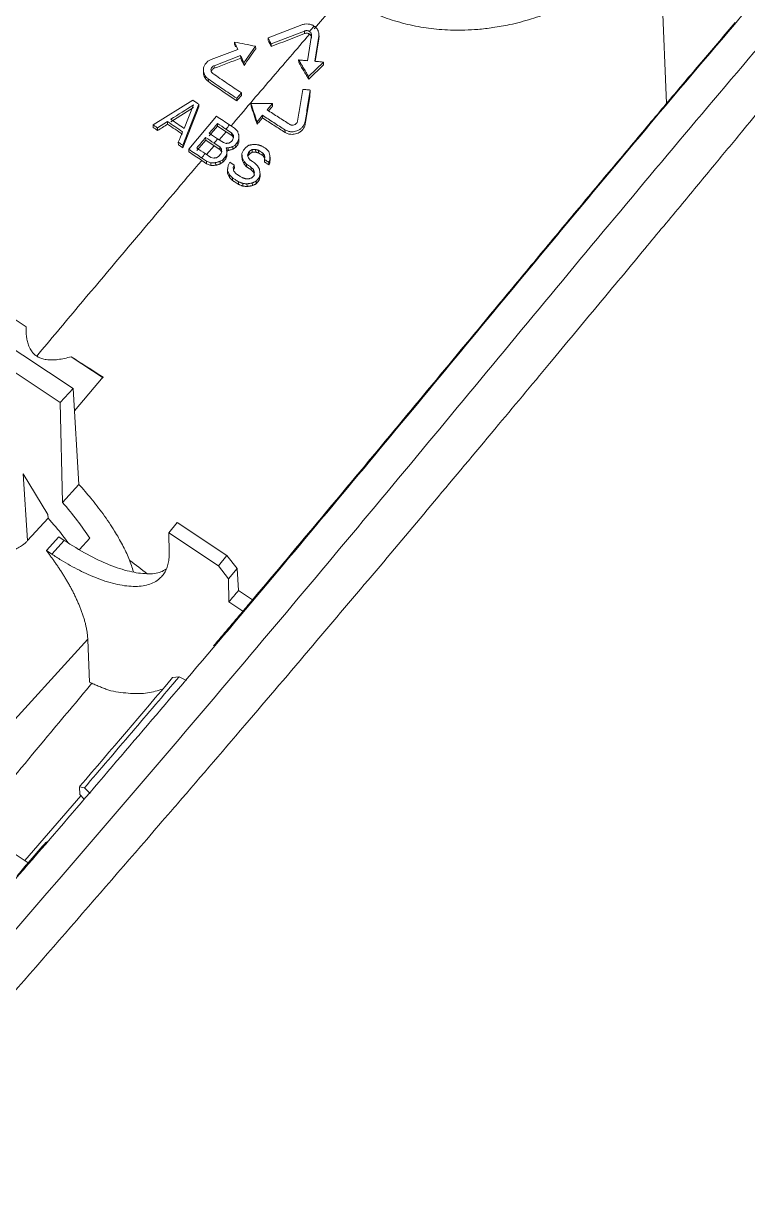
# Model space of a CAD drawing. Header units: inches. Extents: x 1631 to 3663, y 1126 to 1454.
# Drawn here: x 2526.78 to 2555.53, y 1332.63 to 1378.73 of the extents above; entities that cross this region are included whole.
import ezdxf

# ---------------------------------------------------------------- set-up
doc = ezdxf.new("R2010")
doc.units = ezdxf.units.IN
doc.header["$LTSCALE"] = 15

msp = doc.modelspace()

# ---------------------------------------------------------------- linework, layer by layer
at = {"color": 7, "linetype": 'Continuous', "lineweight": 15}
for p, q in [((2552.049, 1381.829), (2552.299, 1375.537)), ((2536.499, 1378.15), (2537.828, 1378.66)), ((2537.94, 1378.417), (2536.611, 1377.905)), ((2537.944, 1378.314), (2537.94, 1378.417)), ((2538.053, 1377.241), (2538.212, 1378.237)), ((2538.509, 1378.209), (2538.35, 1377.216)), ((2538.509, 1378.209), (2538.513, 1378.106)), ((2538.513, 1378.106), (2538.514, 1378.183)), ((2538.518, 1378.178), (2538.514, 1378.293)), ((2535.294, 1377.69), (2535.163, 1377.98)), ((2535.167, 1377.877), (2535.163, 1377.98)), ((2535.999, 1377.814), (2535.537, 1377.155)), ((2536.003, 1377.711), (2535.999, 1377.814)), ((2536.503, 1378.047), (2536.499, 1378.15)), ((2536.615, 1377.801), (2536.611, 1377.905)), ((2538.37, 1377.214), (2538.513, 1378.106)), ((2534.243, 1377.292), (2535.294, 1377.69)), ((2535.406, 1377.443), (2534.355, 1377.042)), ((2535.41, 1377.339), (2535.406, 1377.443)), ((2537.707, 1377.272), (2537.711, 1377.168)), ((2533.93, 1376.852), (2533.935, 1376.73)), ((2534.355, 1377.042), (2534.359, 1376.938)), ((2535.541, 1377.051), (2535.537, 1377.155)), ((2538.696, 1377.187), (2538.103, 1376.615)), ((2538.107, 1376.511), (2538.7, 1377.083)), ((2538.696, 1377.187), (2538.7, 1377.083)), ((2534.122, 1376.515), (2534.126, 1376.412)), ((2538.103, 1376.615), (2538.107, 1376.511)), ((2535.435, 1375.967), (2535.25, 1375.75)), ((2535.439, 1375.863), (2535.435, 1375.967)), ((2538.167, 1376.078), (2538.171, 1375.975)), ((2531.93, 1374.7), (2533.51, 1375.676)), ((2533.746, 1375.514), (2533.11, 1373.89)), ((2533.751, 1375.411), (2533.114, 1373.787)), ((2533.534, 1375.484), (2533.163, 1374.554)), ((2533.751, 1375.411), (2533.746, 1375.514)), ((2535.254, 1375.647), (2535.25, 1375.75)), ((2535.818, 1375.441), (2535.814, 1375.545)), ((2536.672, 1375.544), (2536.457, 1375.292)), ((2536.672, 1375.544), (2536.677, 1375.441)), ((2532.636, 1374.815), (2533.538, 1375.38)), ((2533.346, 1373.731), (2534.455, 1375.035)), ((2536.272, 1375.075), (2536.057, 1374.823)), ((2536.272, 1375.075), (2536.276, 1374.972)), ((2531.933, 1374.596), (2531.93, 1374.7)), ((2532.508, 1374.828), (2532.107, 1374.577)), ((2532.111, 1374.473), (2532.107, 1374.577)), ((2534.164, 1374.258), (2534.494, 1374.646)), ((2534.49, 1374.75), (2534.494, 1374.646)), ((2534.494, 1374.646), (2534.828, 1374.424)), ((2535.05, 1374.379), (2534.824, 1374.528)), ((2534.966, 1374.694), (2535.162, 1374.564)), ((2535.162, 1374.564), (2535.286, 1374.44)), ((2536.057, 1374.823), (2536.061, 1374.719)), ((2537.163, 1374.501), (2537.167, 1374.398)), ((2537.965, 1374.827), (2537.969, 1374.723)), ((2513.974, 1374.033), (2528.756, 1364.245)), ((2532.937, 1373.906), (2532.933, 1374.01)), ((2533.669, 1373.676), (2534.022, 1374.092)), ((2534.018, 1374.196), (2534.022, 1374.092)), ((2534.022, 1374.092), (2534.357, 1373.87)), ((2534.494, 1374.14), (2534.72, 1373.991)), ((2534.828, 1374.424), (2535.054, 1374.275)), ((2534.938, 1373.977), (2535.038, 1374.041)), ((2535.038, 1374.041), (2535.086, 1374.096)), ((2535.115, 1374.293), (2535.05, 1374.379)), ((2535.054, 1374.275), (2535.05, 1374.379)), ((2535.054, 1374.275), (2535.119, 1374.189)), ((2535.086, 1374.096), (2535.127, 1374.199)), ((2535.119, 1374.189), (2535.115, 1374.293)), ((2535.286, 1374.008), (2535.192, 1373.897)), ((2535.327, 1374.111), (2535.286, 1374.008)), ((2535.286, 1374.008), (2535.29, 1373.904)), ((2535.29, 1373.904), (2535.331, 1374.007)), ((2535.327, 1374.111), (2535.331, 1374.007)), ((2535.333, 1374.279), (2535.337, 1374.176)), ((2533.114, 1373.787), (2533.11, 1373.89)), ((2533.35, 1373.627), (2533.346, 1373.731)), ((2533.999, 1373.557), (2534.225, 1373.408)), ((2534.579, 1373.824), (2534.353, 1373.973)), ((2534.357, 1373.87), (2534.583, 1373.721)), ((2534.643, 1373.738), (2534.579, 1373.824)), ((2534.579, 1373.824), (2534.583, 1373.721)), ((2534.583, 1373.721), (2534.648, 1373.635)), ((2534.614, 1373.541), (2534.655, 1373.644)), ((2534.648, 1373.635), (2534.643, 1373.738)), ((2534.72, 1373.991), (2534.832, 1373.96)), ((2534.856, 1373.556), (2534.814, 1373.453)), ((2534.909, 1373.78), (2534.826, 1373.791)), ((2534.826, 1373.791), (2534.862, 1373.725)), ((2534.83, 1373.688), (2534.913, 1373.677)), ((2534.856, 1373.556), (2534.86, 1373.452)), ((2534.862, 1373.725), (2534.866, 1373.621)), ((2534.909, 1373.78), (2534.913, 1373.677)), ((2535.191, 1373.897), (2535.091, 1373.833)), ((2535.091, 1373.833), (2535.096, 1373.73)), ((2535.096, 1373.73), (2535.196, 1373.794)), ((2535.192, 1373.897), (2535.196, 1373.794)), ((2535.196, 1373.794), (2535.29, 1373.904)), ((2535.451, 1373.557), (2535.516, 1373.687)), ((2535.451, 1373.557), (2535.455, 1373.453)), ((2535.516, 1373.687), (2535.61, 1373.798)), ((2535.611, 1373.798), (2535.734, 1373.889)), ((2535.716, 1373.6), (2535.675, 1373.498)), ((2535.764, 1373.656), (2535.716, 1373.6)), ((2535.716, 1373.6), (2535.72, 1373.497)), ((2535.72, 1373.497), (2535.768, 1373.552)), ((2535.864, 1373.72), (2535.764, 1373.656)), ((2535.764, 1373.656), (2535.768, 1373.552)), ((2535.768, 1373.552), (2535.868, 1373.616)), ((2535.864, 1373.72), (2535.868, 1373.616)), ((2535.999, 1373.718), (2536.003, 1373.615)), ((2536.353, 1373.493), (2536.288, 1373.577)), ((2536.4, 1373.762), (2536.524, 1373.64)), ((2536.524, 1373.64), (2536.571, 1373.483)), ((2534.054, 1373.261), (2533.857, 1373.391)), ((2533.861, 1373.287), (2534.058, 1373.157)), ((2534.225, 1373.192), (2534.054, 1373.261)), ((2534.058, 1373.157), (2534.054, 1373.261)), ((2534.058, 1373.157), (2534.229, 1373.088)), ((2534.225, 1373.408), (2534.337, 1373.378)), ((2534.225, 1373.192), (2534.229, 1373.088)), ((2534.413, 1373.198), (2534.418, 1373.094)), ((2534.443, 1373.394), (2534.543, 1373.458)), ((2534.543, 1373.458), (2534.614, 1373.542)), ((2534.696, 1373.315), (2534.596, 1373.251)), ((2534.596, 1373.251), (2534.6, 1373.147)), ((2534.6, 1373.147), (2534.7, 1373.211)), ((2534.814, 1373.453), (2534.696, 1373.315)), ((2534.696, 1373.315), (2534.7, 1373.211)), ((2534.7, 1373.211), (2534.818, 1373.35)), ((2534.814, 1373.453), (2534.818, 1373.35)), ((2534.818, 1373.35), (2534.86, 1373.452)), ((2534.914, 1373.087), (2534.979, 1373.217)), ((2534.979, 1373.217), (2535.156, 1373.103)), ((2535.156, 1373.103), (2535.115, 1373.001)), ((2535.156, 1373.103), (2535.16, 1372.999)), ((2535.545, 1373.239), (2535.474, 1373.37)), ((2535.474, 1373.37), (2535.479, 1373.266)), ((2535.479, 1373.266), (2535.549, 1373.135)), ((2535.639, 1373.135), (2535.545, 1373.239)), ((2535.545, 1373.239), (2535.549, 1373.135)), ((2535.549, 1373.135), (2535.64, 1373.035)), ((2535.675, 1373.498), (2535.716, 1373.386)), ((2535.697, 1373.439), (2535.72, 1373.497)), ((2535.716, 1373.386), (2535.781, 1373.302)), ((2535.958, 1373.189), (2536.081, 1373.068)), ((2536.294, 1373.47), (2536.357, 1373.389)), ((2536.347, 1373.326), (2536.364, 1373.4)), ((2536.347, 1373.326), (2536.35, 1373.223)), ((2536.364, 1373.4), (2536.353, 1373.493)), ((2536.353, 1373.493), (2536.357, 1373.389)), ((2536.565, 1373.316), (2536.523, 1373.214)), ((2536.523, 1373.214), (2536.527, 1373.11)), ((2536.565, 1373.316), (2536.569, 1373.212)), ((2536.571, 1373.483), (2536.575, 1373.379)), ((2534.962, 1372.713), (2534.885, 1372.891)), ((2534.885, 1372.891), (2534.889, 1372.787)), ((2534.889, 1372.787), (2534.966, 1372.609)), ((2535.085, 1372.591), (2534.962, 1372.713)), ((2534.962, 1372.713), (2534.966, 1372.609)), ((2535.119, 1372.897), (2535.16, 1372.999)), ((2535.133, 1372.86), (2535.227, 1372.757)), ((2535.91, 1372.92), (2535.816, 1373.023)), ((2535.824, 1372.915), (2535.915, 1372.816)), ((2535.869, 1372.605), (2535.94, 1372.688)), ((2535.952, 1372.809), (2535.91, 1372.92)), ((2535.91, 1372.92), (2535.915, 1372.816)), ((2535.915, 1372.816), (2535.956, 1372.705)), ((2536.081, 1373.068), (2536.152, 1372.938)), ((2536.175, 1372.753), (2536.14, 1372.604)), ((2536.144, 1372.5), (2536.18, 1372.649)), ((2536.175, 1372.753), (2536.18, 1372.649)), ((2534.966, 1372.609), (2535.089, 1372.487)), ((2535.085, 1372.591), (2535.089, 1372.487)), ((2535.321, 1372.44), (2535.325, 1372.336)), ((2535.492, 1372.374), (2535.496, 1372.271)), ((2535.657, 1372.355), (2535.661, 1372.252)), ((2535.869, 1372.392), (2535.873, 1372.288)), ((2536.022, 1372.466), (2536.026, 1372.362)), ((2536.026, 1372.362), (2536.144, 1372.501)), ((2536.14, 1372.604), (2536.144, 1372.5)), ((2528.251, 1363.688), (2521.182, 1368.37)), ((2525.623, 1367.528), (2526.891, 1366.688)), ((2528.679, 1365.504), (2529.947, 1364.664)), ((2529.946, 1364.705), (2528.812, 1363.352)), ((2528.251, 1363.688), (2528.756, 1364.245)), ((2528.756, 1364.245), (2528.992, 1360.44)), ((2528.341, 1359.722), (2528.251, 1363.688)), ((2526.953, 1358.211), (2526.78, 1360.854)), ((2526.78, 1360.854), (2527.753, 1359.242)), ((2528.341, 1359.722), (2528.992, 1360.44)), ((2526.953, 1358.211), (2527.764, 1359.105)), ((2527.753, 1359.242), (2527.764, 1359.105)), ((2532.554, 1358.521), (2532.884, 1358.929)), ((2532.884, 1358.929), (2534.862, 1357.619)), ((2527.698, 1357.817), (2528.192, 1358.361)), ((2528.192, 1358.361), (2528.405, 1358.22)), ((2532.554, 1358.521), (2532.569, 1357.721)), ((2534.523, 1357.217), (2532.554, 1358.521)), ((2527.911, 1357.676), (2528.405, 1358.22)), ((2529.007, 1357.858), (2529.418, 1358.31)), ((2527.698, 1357.817), (2527.911, 1357.676)), ((2534.862, 1357.619), (2534.523, 1357.217)), ((2534.862, 1357.619), (2535.27, 1357.105)), ((2534.92, 1356.691), (2534.523, 1357.217)), ((2534.92, 1356.691), (2535.27, 1357.106)), ((2535.27, 1357.105), (2535.324, 1356.239)), ((2534.937, 1355.779), (2534.92, 1356.691)), ((2535.324, 1356.239), (2535.882, 1355.87)), ((2535.494, 1355.41), (2534.937, 1355.779)), ((2529.342, 1354.311), (2529.343, 1354.284)), ((2529.416, 1352.596), (2529.343, 1354.284)), ((2532.705, 1352.782), (2532.963, 1352.812)), ((2532.963, 1352.812), (2533.264, 1352.665)), ((2529.03, 1348.475), (2529.01, 1348.452)), ((2529.207, 1348.409), (2529.01, 1348.452)), ((2529.01, 1348.452), (2529.023, 1348.14)), ((2529.207, 1348.409), (2529.437, 1348.181)), ((2529.07, 1348.094), (2526.841, 1345.528)), ((2529.023, 1348.14), (2529.198, 1347.966)), ((2526.427, 1345.802), (2526.979, 1345.437))]:
    msp.add_line(p, q, dxfattribs=at)
at = {"color": 8, "linetype": 'Continuous', "lineweight": 15}
for p, q in [((2534.553, 1374.101), (2534.828, 1374.424)), ((2534.058, 1373.518), (2534.357, 1373.87)), ((2524.032, 1348.463), (2529.342, 1354.311))]:
    msp.add_line(p, q, dxfattribs=at)
at = {"color": 7, "linetype": 'Continuous', "lineweight": 15}
for points, knots in [([(2543.718, 1419.575), (2543.564, 1419.503), (2543.258, 1419.36), (2542.797, 1419.134), (2542.335, 1418.9), (2541.874, 1418.659), (2541.412, 1418.409), (2540.949, 1418.15), (2540.486, 1417.883), (2540.022, 1417.607), (2539.558, 1417.323), (2539.094, 1417.031), (2538.629, 1416.732), (2538.165, 1416.424), (2537.701, 1416.11), (2537.237, 1415.788), (2536.774, 1415.46), (2535.838, 1414.782), (2534.439, 1413.716), (2532.608, 1412.214), (2530.805, 1410.634), (2528.45, 1408.454), (2525.457, 1405.477), (2521.894, 1401.65), (2518.184, 1397.421), (2514.655, 1393.214), (2511.279, 1389.069), (2508.184, 1385.186), (2505.116, 1381.276), (2502.08, 1377.361), (2499.106, 1373.481), (2496.19, 1369.628), (2493.327, 1365.796), (2490.492, 1361.95), (2487.691, 1358.102), (2485.85, 1355.524), (2484.933, 1354.24)], [0, 0, 0, 0, 0.0076531, 0.0152715, 0.022859, 0.0304193, 0.0379561, 0.0454731, 0.0529739, 0.060461, 0.0679339, 0.0753918, 0.0828336, 0.0902586, 0.0976656, 0.1050538, 0.1124222, 0.1197697, 0.1497211, 0.1789876, 0.2068696, 0.2358282, 0.2919307, 0.3517655, 0.4111143, 0.4775068, 0.5308096, 0.5842887, 0.6377522, 0.6910202, 0.7439578, 0.7953232, 0.8467404, 0.8980818, 0.9492143, 1, 1, 1, 1]), ([(2486.081, 1353.572), (2486.572, 1354.262), (2487.557, 1355.644), (2489.048, 1357.713), (2490.551, 1359.785), (2492.066, 1361.857), (2493.592, 1363.928), (2495.126, 1365.996), (2496.669, 1368.061), (2498.218, 1370.121), (2499.773, 1372.173), (2501.882, 1374.939), (2504.561, 1378.416), (2507.825, 1382.601), (2511.121, 1386.77), (2514.444, 1390.886), (2517.752, 1394.877), (2520.947, 1398.603), (2523.919, 1401.921), (2526.661, 1404.831), (2528.73, 1406.906), (2530.222, 1408.335), (2531.168, 1409.219), (2532.111, 1410.075), (2533.051, 1410.903), (2533.987, 1411.702), (2534.919, 1412.472), (2535.847, 1413.21), (2536.77, 1413.92), (2537.382, 1414.368), (2537.688, 1414.591)], [0, 0, 0, 0, 0.0308275, 0.0617988, 0.0928892, 0.1240746, 0.1553313, 0.1866358, 0.2179654, 0.2492976, 0.2806104, 0.3118823, 0.3761177, 0.4407081, 0.5054385, 0.5700433, 0.634267, 0.6961642, 0.7521417, 0.8014734, 0.8484093, 0.8656591, 0.8827942, 0.8998198, 0.9167419, 0.9335677, 0.9503055, 0.9669603, 0.9835274, 1, 1, 1, 1]), ([(2575.603, 1398.461), (2574.649, 1397.668), (2573.66, 1396.796), (2571.605, 1394.881), (2570.54, 1393.842), (2568.89, 1392.173), (2568.332, 1391.598), (2567.197, 1390.413), (2566.62, 1389.801), (2564.884, 1387.936), (2563.712, 1386.648), (2560.166, 1382.678), (2557.756, 1379.893), (2554.098, 1375.595), (2552.871, 1374.14), (2550.41, 1371.204), (2549.178, 1369.725), (2545.476, 1365.268), (2543, 1362.272), (2538.011, 1356.295), (2535.499, 1353.316), (2527.906, 1344.407), (2522.773, 1338.505), (2517.562, 1332.633)], [0, 0, 0, 0, 0.0625, 0.0625, 0.125, 0.125, 0.15625, 0.15625, 0.1875, 0.1875, 0.25, 0.25, 0.375, 0.375, 0.4375, 0.4375, 0.5, 0.5, 0.625, 0.625, 0.75, 0.75, 1, 1, 1, 1]), ([(2568.837, 1393.964), (2568.702, 1393.829), (2568.433, 1393.558), (2568.024, 1393.144), (2567.611, 1392.722), (2567.195, 1392.293), (2566.775, 1391.857), (2566.352, 1391.413), (2565.924, 1390.963), (2565.494, 1390.506), (2565.06, 1390.042), (2564.623, 1389.572), (2564.183, 1389.095), (2563.739, 1388.612), (2563.292, 1388.122), (2562.842, 1387.626), (2562.388, 1387.125), (2561.931, 1386.617), (2560.839, 1385.397), (2559.056, 1383.38), (2556.452, 1380.379), (2553.567, 1377.003), (2550.408, 1373.253), (2547.089, 1369.269), (2543.709, 1365.192), (2540.308, 1361.092), (2536.892, 1357.008), (2533.677, 1353.201), (2530.663, 1349.664), (2527.85, 1346.387), (2525.024, 1343.118), (2522.189, 1339.865), (2519.354, 1336.634), (2517.456, 1334.49), (2516.511, 1333.422)], [0, 0, 0, 0, 0.0087087, 0.0174446, 0.0262069, 0.0349947, 0.0438069, 0.0526424, 0.0615009, 0.0703834, 0.0792911, 0.0882254, 0.0971873, 0.1061779, 0.1151981, 0.1242489, 0.1333311, 0.1424453, 0.1515923, 0.1985266, 0.2478583, 0.3038326, 0.3657287, 0.4299501, 0.4945535, 0.5592832, 0.6238738, 0.6881102, 0.7402502, 0.792466, 0.8446559, 0.8967145, 0.9485333, 1, 1, 1, 1]), ([(2532.897, 1347.776), (2533.848, 1348.883), (2535.702, 1351.037), (2538.38, 1354.181), (2540.879, 1357.133), (2543.28, 1359.988), (2545.568, 1362.722), (2547.731, 1365.315), (2549.665, 1367.64), (2551.375, 1369.699), (2552.866, 1371.494), (2554.142, 1373.034), (2555.214, 1374.326), (2556.071, 1375.359), (2556.739, 1376.166), (2557.309, 1376.854), (2557.899, 1377.566), (2558.586, 1378.397), (2559.485, 1379.484), (2560.616, 1380.849), (2561.99, 1382.5), (2563.337, 1384.101), (2564.59, 1385.566), (2565.665, 1386.798), (2566.652, 1387.903), (2567.524, 1388.858), (2568.325, 1389.712), (2569.029, 1390.445), (2569.524, 1390.944), (2569.835, 1391.252), (2570.039, 1391.452), (2570.358, 1391.761), (2570.759, 1392.142), (2571.053, 1392.405), (2571.196, 1392.534)], [0, 0, 0, 0, 0.069263, 0.134876, 0.1963, 0.253267, 0.312656, 0.366511, 0.414889, 0.457813, 0.495319, 0.527535, 0.554653, 0.576889, 0.592856, 0.60569, 0.620325, 0.637939, 0.658506, 0.689825, 0.725942, 0.766494, 0.796803, 0.826656, 0.854059, 0.878723, 0.900427, 0.923277, 0.941473, 0.946607, 0.95342, 0.962887, 0.981833, 1, 1, 1, 1]), ([(2539.441, 1379.796), (2539.921, 1379.517), (2540.642, 1379.099), (2541.719, 1378.749), (2542.41, 1378.593), (2542.972, 1378.512), (2543.4, 1378.47), (2543.845, 1378.449), (2544.32, 1378.451), (2544.846, 1378.48), (2545.44, 1378.548), (2546.15, 1378.676), (2546.94, 1378.884), (2547.787, 1379.185), (2548.576, 1379.544), (2549.336, 1379.966), (2550.03, 1380.425), (2550.693, 1380.946), (2551.289, 1381.496), (2551.826, 1382.084), (2552.293, 1382.693), (2552.688, 1383.322), (2553.01, 1383.97), (2553.202, 1384.491), (2553.312, 1384.884), (2553.371, 1385.144), (2553.419, 1385.413), (2553.454, 1385.691), (2553.474, 1385.995), (2553.48, 1386.278), (2553.463, 1386.464), (2553.457, 1386.537)], [0, 0, 0, 0, 0.087144, 0.130999, 0.175031, 0.196133, 0.217955, 0.240498, 0.263764, 0.289919, 0.319876, 0.353633, 0.398056, 0.441747, 0.487782, 0.527741, 0.572546, 0.614192, 0.657813, 0.700101, 0.742792, 0.785657, 0.828323, 0.872552, 0.889086, 0.906296, 0.924184, 0.942751, 0.962, 0.98515, 1, 1, 1, 1]), ([(2538.327, 1378.509), (2538.549, 1378.767), (2538.924, 1379.2), (2539.291, 1379.623), (2539.441, 1379.796)], [0.39081685, 0.39081685, 0.39081685, 0.39081685, 0.40301709, 0.41163621, 0.41163621, 0.41163621, 0.41163621]), ([(2555.026, 1378.751), (2554.818, 1378.508), (2554.398, 1378.016), (2553.761, 1377.266), (2553.11, 1376.498), (2552.446, 1375.712), (2551.768, 1374.908), (2551.077, 1374.086), (2550.371, 1373.245), (2549.653, 1372.387), (2548.921, 1371.51), (2548.175, 1370.616), (2547.416, 1369.704), (2546.023, 1368.03), (2543.991, 1365.58), (2541.313, 1362.354), (2538.61, 1359.111), (2536.792, 1356.951), (2535.882, 1355.87)], [0, 0, 0, 0, 0.03305, 0.066765, 0.101148, 0.136203, 0.171932, 0.208338, 0.245421, 0.283181, 0.321618, 0.36073, 0.400515, 0.440971, 0.579506, 0.719115, 0.859405, 1, 1, 1, 1]), ([(2538.323, 1378.613), (2538.305, 1378.623), (2538.27, 1378.645), (2538.211, 1378.669), (2538.15, 1378.686), (2538.064, 1378.699), (2537.953, 1378.699), (2537.87, 1378.673), (2537.828, 1378.66)], [0, 0, 0, 0, 0.125956, 0.249836, 0.373807, 0.500046, 0.749717, 1, 1, 1, 1]), ([(2537.94, 1378.417), (2537.951, 1378.421), (2537.973, 1378.428), (2538.008, 1378.433), (2538.049, 1378.432), (2538.094, 1378.423), (2538.123, 1378.406), (2538.138, 1378.398)], [0, 0, 0, 0, 0.1679306, 0.3331425, 0.5008598, 0.7505324, 1, 1, 1, 1]), ([(2538.142, 1378.295), (2538.132, 1378.301), (2538.113, 1378.312), (2538.081, 1378.323), (2538.041, 1378.33), (2537.994, 1378.329), (2537.961, 1378.319), (2537.944, 1378.314)], [0, 0, 0, 0, 0.167774, 0.333067, 0.501129, 0.750397, 1, 1, 1, 1]), ([(2538.212, 1378.237), (2538.214, 1378.247), (2538.216, 1378.268), (2538.211, 1378.298), (2538.199, 1378.332), (2538.177, 1378.368), (2538.151, 1378.388), (2538.138, 1378.398)], [0, 0, 0, 0, 0.167931, 0.333143, 0.500859, 0.750533, 1, 1, 1, 1]), ([(2538.217, 1378.133), (2538.218, 1378.146), (2538.22, 1378.172), (2538.211, 1378.21), (2538.195, 1378.244), (2538.172, 1378.273), (2538.152, 1378.288), (2538.142, 1378.295)], [0, 0, 0, 0, 0.213488, 0.420211, 0.620188, 0.813442, 1, 1, 1, 1]), ([(2538.323, 1378.613), (2538.341, 1378.599), (2538.377, 1378.573), (2538.423, 1378.525), (2538.462, 1378.47), (2538.491, 1378.41), (2538.509, 1378.346), (2538.517, 1378.278), (2538.512, 1378.232), (2538.509, 1378.209)], [0, 0, 0, 0, 0.136352, 0.274858, 0.415527, 0.558368, 0.703388, 0.850597, 1, 1, 1, 1]), ([(2535.163, 1377.98), (2535.301, 1377.952), (2535.58, 1377.896), (2535.859, 1377.842), (2535.999, 1377.814)], [0, 0, 0, 0, 0.495825, 1, 1, 1, 1]), ([(2536.611, 1377.905), (2536.606, 1377.916), (2536.595, 1377.94), (2536.574, 1377.988), (2536.55, 1378.037), (2536.523, 1378.096), (2536.507, 1378.132), (2536.499, 1378.15)], [0, 0, 0, 0, 0.141661, 0.283321, 0.567829, 0.782737, 1, 1, 1, 1]), ([(2534.036, 1377.148), (2534.051, 1377.164), (2534.08, 1377.196), (2534.131, 1377.235), (2534.185, 1377.268), (2534.224, 1377.284), (2534.243, 1377.292)], [0, 0, 0, 0, 0.262219, 0.516279, 0.7622, 1, 1, 1, 1]), ([(2535.537, 1377.155), (2535.531, 1377.168), (2535.518, 1377.196), (2535.494, 1377.252), (2535.466, 1377.31), (2535.434, 1377.379), (2535.416, 1377.421), (2535.406, 1377.443)], [0, 0, 0, 0, 0.1414562, 0.2829911, 0.5671802, 0.7821081, 1, 1, 1, 1]), ([(2538.103, 1376.615), (2538.084, 1376.646), (2538.047, 1376.708), (2537.971, 1376.834), (2537.887, 1376.972), (2537.792, 1377.129), (2537.735, 1377.224), (2537.707, 1377.272)], [0, 0, 0, 0, 0.142334, 0.284669, 0.570108, 0.784746, 1, 1, 1, 1]), ([(2537.707, 1377.272), (2537.723, 1377.27), (2537.756, 1377.267), (2537.821, 1377.264), (2537.896, 1377.254), (2537.978, 1377.246), (2538.028, 1377.243), (2538.053, 1377.241)], [0, 0, 0, 0, 0.14167, 0.28334, 0.568049, 0.78302, 1, 1, 1, 1]), ([(2534.122, 1376.515), (2534.105, 1376.528), (2534.069, 1376.555), (2534.022, 1376.605), (2533.981, 1376.665), (2533.95, 1376.735), (2533.923, 1376.847), (2533.935, 1376.979), (2533.989, 1377.089), (2534.025, 1377.135), (2534.036, 1377.148)], [0, 0, 0, 0, 0.0860959, 0.1790738, 0.2789429, 0.3857098, 0.4993791, 0.7633762, 0.930576, 1, 1, 1, 1]), ([(2534.307, 1376.732), (2534.296, 1376.739), (2534.277, 1376.755), (2534.254, 1376.783), (2534.238, 1376.816), (2534.228, 1376.862), (2534.23, 1376.923), (2534.258, 1376.964), (2534.272, 1376.984)], [0, 0, 0, 0, 0.127676, 0.250438, 0.37339, 0.501611, 0.750952, 1, 1, 1, 1]), ([(2534.276, 1376.881), (2534.26, 1376.861), (2534.243, 1376.84), (2534.241, 1376.815), (2534.241, 1376.814)], [0, 0, 0, 0, 0.955322, 1, 1, 1, 1]), ([(2534.272, 1376.984), (2534.284, 1376.997), (2534.307, 1377.021), (2534.339, 1377.035), (2534.355, 1377.042)], [0, 0, 0, 0, 0.500338, 1, 1, 1, 1]), ([(2534.359, 1376.938), (2534.343, 1376.931), (2534.311, 1376.917), (2534.288, 1376.893), (2534.276, 1376.881)], [0, 0, 0, 0, 0.499672, 1, 1, 1, 1]), ([(2537.711, 1377.168), (2537.73, 1377.137), (2537.768, 1377.073), (2537.844, 1376.945), (2537.929, 1376.808), (2538.023, 1376.652), (2538.079, 1376.558), (2538.107, 1376.511)], [0, 0, 0, 0, 0.143815, 0.28763, 0.573064, 0.786575, 1, 1, 1, 1]), ([(2538.35, 1377.216), (2538.366, 1377.214), (2538.399, 1377.211), (2538.464, 1377.209), (2538.538, 1377.198), (2538.621, 1377.191), (2538.671, 1377.188), (2538.696, 1377.187)], [0, 0, 0, 0, 0.141579, 0.283158, 0.567594, 0.782547, 1, 1, 1, 1]), ([(2534.126, 1376.412), (2534.082, 1376.449), (2534.013, 1376.507), (2533.96, 1376.614), (2533.934, 1376.689), (2533.938, 1376.735), (2533.939, 1376.748)], [0, 0, 0, 0, 0.411673, 0.647676, 0.903254, 1, 1, 1, 1]), ([(2535.25, 1375.75), (2535.06, 1375.878), (2534.684, 1376.13), (2534.308, 1376.388), (2534.122, 1376.515)], [0, 0, 0, 0, 0.505378, 1, 1, 1, 1]), ([(2534.307, 1376.732), (2534.493, 1376.604), (2534.869, 1376.346), (2535.245, 1376.094), (2535.435, 1375.967)], [0, 0, 0, 0, 0.494521, 1, 1, 1, 1]), ([(2537.669, 1374.848), (2537.701, 1375.052), (2537.769, 1375.469), (2537.836, 1375.887), (2537.87, 1376.101)], [0, 0, 0, 0, 0.488403, 1, 1, 1, 1]), ([(2537.87, 1376.101), (2537.884, 1376.1), (2537.912, 1376.098), (2537.968, 1376.097), (2538.032, 1376.087), (2538.103, 1376.082), (2538.145, 1376.079), (2538.167, 1376.078)], [0, 0, 0, 0, 0.141576, 0.283152, 0.567298, 0.782151, 1, 1, 1, 1]), ([(2538.167, 1376.078), (2538.132, 1375.865), (2538.065, 1375.447), (2537.998, 1375.03), (2537.965, 1374.827)], [0, 0, 0, 0, 0.511251, 1, 1, 1, 1]), ([(2537.969, 1374.723), (2538.002, 1374.927), (2538.069, 1375.344), (2538.137, 1375.761), (2538.171, 1375.975)], [0, 0, 0, 0, 0.488914, 1, 1, 1, 1]), ([(2533.51, 1375.676), (2533.522, 1375.668), (2533.544, 1375.652), (2533.59, 1375.62), (2533.64, 1375.587), (2533.696, 1375.549), (2533.73, 1375.526), (2533.746, 1375.514)], [0, 0, 0, 0, 0.144315, 0.28863, 0.574561, 0.78728, 1, 1, 1, 1]), ([(2536.056, 1374.823), (2536.016, 1374.942), (2535.936, 1375.182), (2535.855, 1375.423), (2535.814, 1375.545)], [0, 0, 0, 0, 0.496003, 1, 1, 1, 1]), ([(2535.814, 1375.545), (2535.958, 1375.545), (2536.244, 1375.544), (2536.53, 1375.544), (2536.672, 1375.544)], [0, 0, 0, 0, 0.501541, 1, 1, 1, 1]), ([(2535.818, 1375.441), (2535.859, 1375.32), (2535.94, 1375.079), (2536.021, 1374.838), (2536.061, 1374.719)], [0, 0, 0, 0, 0.5038696, 1, 1, 1, 1]), ([(2536.516, 1375.253), (2536.532, 1375.272), (2536.567, 1375.314), (2536.615, 1375.366), (2536.651, 1375.41), (2536.668, 1375.43), (2536.674, 1375.437), (2536.676, 1375.44), (2536.677, 1375.441)], [0, 0, 0, 0, 0.287647, 0.664579, 0.887539, 0.962732, 0.986106, 1, 1, 1, 1]), ([(2536.061, 1374.719), (2536.071, 1374.732), (2536.092, 1374.757), (2536.133, 1374.807), (2536.18, 1374.857), (2536.231, 1374.917), (2536.261, 1374.953), (2536.276, 1374.972)], [0, 0, 0, 0, 0.146457, 0.29118, 0.57629, 0.788076, 1, 1, 1, 1]), ([(2537.163, 1374.501), (2537.016, 1374.595), (2536.719, 1374.785), (2536.422, 1374.978), (2536.272, 1375.075)], [0, 0, 0, 0, 0.495705, 1, 1, 1, 1]), ([(2536.276, 1374.972), (2536.426, 1374.874), (2536.723, 1374.681), (2537.02, 1374.492), (2537.167, 1374.398)], [0, 0, 0, 0, 0.504248, 1, 1, 1, 1]), ([(2536.457, 1375.292), (2536.607, 1375.194), (2536.904, 1375.001), (2537.201, 1374.812), (2537.348, 1374.718)], [0, 0, 0, 0, 0.504302, 1, 1, 1, 1]), ([(2532.107, 1374.577), (2532.098, 1374.582), (2532.082, 1374.594), (2532.048, 1374.619), (2532.01, 1374.643), (2531.968, 1374.672), (2531.942, 1374.691), (2531.93, 1374.7)], [0, 0, 0, 0, 0.141604, 0.283207, 0.567674, 0.783837, 1, 1, 1, 1]), ([(2533.098, 1374.423), (2532.999, 1374.49), (2532.802, 1374.625), (2532.606, 1374.76), (2532.508, 1374.828)], [0, 0, 0, 0, 0.502518, 1, 1, 1, 1]), ([(2532.51, 1374.723), (2532.51, 1374.732), (2532.509, 1374.749), (2532.51, 1374.776), (2532.509, 1374.797), (2532.508, 1374.814), (2532.508, 1374.823), (2532.508, 1374.828)], [0, 0, 0, 0, 0.2467119, 0.4934237, 0.7449881, 0.8724941, 1, 1, 1, 1]), ([(2537.863, 1374.613), (2537.851, 1374.6), (2537.812, 1374.556), (2537.707, 1374.48), (2537.551, 1374.425), (2537.389, 1374.421), (2537.263, 1374.447), (2537.195, 1374.484), (2537.163, 1374.501)], [0, 0, 0, 0, 0.069006, 0.236262, 0.500784, 0.686154, 0.852557, 1, 1, 1, 1]), ([(2537.167, 1374.398), (2537.185, 1374.387), (2537.223, 1374.365), (2537.289, 1374.341), (2537.364, 1374.324), (2537.447, 1374.318), (2537.574, 1374.328), (2537.713, 1374.377), (2537.817, 1374.454), (2537.856, 1374.497), (2537.868, 1374.51)], [0, 0, 0, 0, 0.086131, 0.179115, 0.27896, 0.385673, 0.499259, 0.76467, 0.93192, 1, 1, 1, 1]), ([(2537.348, 1374.718), (2537.359, 1374.712), (2537.38, 1374.7), (2537.416, 1374.689), (2537.455, 1374.685), (2537.507, 1374.69), (2537.573, 1374.709), (2537.609, 1374.744), (2537.628, 1374.762)], [0, 0, 0, 0, 0.127079, 0.249333, 0.37179, 0.499451, 0.749942, 1, 1, 1, 1]), ([(2537.628, 1374.762), (2537.638, 1374.775), (2537.658, 1374.802), (2537.665, 1374.832), (2537.669, 1374.848)], [0, 0, 0, 0, 0.500472, 1, 1, 1, 1]), ([(2537.965, 1374.827), (2537.961, 1374.809), (2537.954, 1374.772), (2537.932, 1374.717), (2537.903, 1374.663), (2537.876, 1374.63), (2537.863, 1374.613)], [0, 0, 0, 0, 0.237197, 0.4829161, 0.7371777, 1, 1, 1, 1]), ([(2537.868, 1374.51), (2537.881, 1374.527), (2537.907, 1374.56), (2537.937, 1374.614), (2537.958, 1374.668), (2537.965, 1374.705), (2537.969, 1374.723)], [0, 0, 0, 0, 0.262291, 0.516375, 0.762272, 1, 1, 1, 1]), ([(2535.127, 1374.199), (2535.126, 1374.203), (2535.125, 1374.212), (2535.123, 1374.231), (2535.12, 1374.256), (2535.117, 1374.279), (2535.115, 1374.293)], [0, 0, 0, 0, 0.143032, 0.286064, 0.571125, 1, 1, 1, 1]), ([(2535.286, 1374.44), (2535.288, 1374.432), (2535.293, 1374.416), (2535.302, 1374.385), (2535.312, 1374.352), (2535.323, 1374.314), (2535.33, 1374.291), (2535.333, 1374.279)], [0, 0, 0, 0, 0.143838, 0.287677, 0.573283, 0.786642, 1, 1, 1, 1]), ([(2535.333, 1374.279), (2535.333, 1374.271), (2535.332, 1374.255), (2535.331, 1374.221), (2535.33, 1374.187), (2535.329, 1374.147), (2535.328, 1374.123), (2535.327, 1374.111)], [0, 0, 0, 0, 0.1442366, 0.2884732, 0.5738063, 0.7867193, 1, 1, 1, 1]), ([(2535.331, 1374.007), (2535.332, 1374.015), (2535.332, 1374.031), (2535.333, 1374.064), (2535.335, 1374.098), (2535.336, 1374.138), (2535.337, 1374.163), (2535.337, 1374.176)], [0, 0, 0, 0, 0.141902, 0.283805, 0.568193, 0.782865, 1, 1, 1, 1]), ([(2533.857, 1373.391), (2533.772, 1373.447), (2533.601, 1373.56), (2533.431, 1373.675), (2533.346, 1373.731)], [0, 0, 0, 0, 0.501939, 1, 1, 1, 1]), ([(2534.655, 1373.644), (2534.655, 1373.649), (2534.653, 1373.658), (2534.651, 1373.676), (2534.648, 1373.702), (2534.645, 1373.725), (2534.643, 1373.738)], [0, 0, 0, 0, 0.14304, 0.28608, 0.571116, 1, 1, 1, 1]), ([(2534.832, 1373.96), (2534.837, 1373.961), (2534.847, 1373.963), (2534.867, 1373.967), (2534.89, 1373.969), (2534.916, 1373.972), (2534.931, 1373.975), (2534.938, 1373.977)], [0, 0, 0, 0, 0.143009, 0.286018, 0.570574, 0.785287, 1, 1, 1, 1]), ([(2534.862, 1373.725), (2534.861, 1373.717), (2534.861, 1373.7), (2534.86, 1373.667), (2534.858, 1373.633), (2534.857, 1373.593), (2534.856, 1373.568), (2534.856, 1373.556)], [0, 0, 0, 0, 0.144265, 0.288531, 0.573839, 0.786717, 1, 1, 1, 1]), ([(2534.86, 1373.452), (2534.86, 1373.46), (2534.861, 1373.476), (2534.862, 1373.51), (2534.863, 1373.544), (2534.864, 1373.584), (2534.865, 1373.609), (2534.866, 1373.621)], [0, 0, 0, 0, 0.141896, 0.283792, 0.568141, 0.782805, 1, 1, 1, 1]), ([(2535.091, 1373.833), (2535.083, 1373.831), (2535.065, 1373.826), (2535.03, 1373.814), (2534.991, 1373.805), (2534.947, 1373.793), (2534.922, 1373.784), (2534.909, 1373.78)], [0, 0, 0, 0, 0.144706, 0.289411, 0.574361, 0.786711, 1, 1, 1, 1]), ([(2534.913, 1373.677), (2534.921, 1373.679), (2534.939, 1373.684), (2534.973, 1373.696), (2535.012, 1373.705), (2535.056, 1373.717), (2535.082, 1373.726), (2535.096, 1373.73)], [0, 0, 0, 0, 0.141773, 0.283545, 0.567303, 0.781875, 1, 1, 1, 1]), ([(2535.474, 1373.37), (2535.473, 1373.379), (2535.471, 1373.396), (2535.467, 1373.433), (2535.462, 1373.471), (2535.456, 1373.515), (2535.453, 1373.543), (2535.451, 1373.557)], [0, 0, 0, 0, 0.142005, 0.284009, 0.568889, 0.784444, 1, 1, 1, 1]), ([(2535.734, 1373.889), (2535.744, 1373.891), (2535.764, 1373.894), (2535.804, 1373.903), (2535.85, 1373.907), (2535.9, 1373.915), (2535.931, 1373.921), (2535.946, 1373.924)], [0, 0, 0, 0, 0.1417038, 0.2834075, 0.5670628, 0.781663, 1, 1, 1, 1]), ([(2535.999, 1373.718), (2535.993, 1373.719), (2535.98, 1373.719), (2535.954, 1373.717), (2535.925, 1373.72), (2535.893, 1373.72), (2535.873, 1373.72), (2535.864, 1373.72)], [0, 0, 0, 0, 0.143661, 0.287322, 0.572014, 0.785169, 1, 1, 1, 1]), ([(2535.868, 1373.616), (2535.874, 1373.616), (2535.887, 1373.616), (2535.912, 1373.617), (2535.942, 1373.615), (2535.974, 1373.614), (2535.993, 1373.615), (2536.003, 1373.615)], [0, 0, 0, 0, 0.141889, 0.283778, 0.567727, 0.782261, 1, 1, 1, 1]), ([(2535.946, 1373.924), (2535.954, 1373.923), (2535.97, 1373.921), (2536.001, 1373.919), (2536.037, 1373.912), (2536.076, 1373.907), (2536.099, 1373.905), (2536.111, 1373.904)], [0, 0, 0, 0, 0.143661, 0.287323, 0.572314, 0.78557, 1, 1, 1, 1]), ([(2536.111, 1373.69), (2536.106, 1373.691), (2536.095, 1373.694), (2536.074, 1373.698), (2536.05, 1373.706), (2536.023, 1373.713), (2536.007, 1373.717), (2535.999, 1373.718)], [0, 0, 0, 0, 0.142914, 0.285828, 0.570635, 0.785317, 1, 1, 1, 1]), ([(2536.003, 1373.615), (2536.009, 1373.613), (2536.02, 1373.61), (2536.042, 1373.606), (2536.067, 1373.598), (2536.094, 1373.59), (2536.111, 1373.587), (2536.119, 1373.585)], [0, 0, 0, 0, 0.146297, 0.292594, 0.56668, 0.78334, 1, 1, 1, 1]), ([(2536.111, 1373.904), (2536.118, 1373.901), (2536.132, 1373.897), (2536.158, 1373.889), (2536.189, 1373.877), (2536.223, 1373.865), (2536.243, 1373.859), (2536.253, 1373.856)], [0, 0, 0, 0, 0.1437888, 0.2875776, 0.5729274, 0.7864637, 1, 1, 1, 1]), ([(2536.288, 1373.577), (2536.279, 1373.582), (2536.262, 1373.593), (2536.229, 1373.614), (2536.178, 1373.648), (2536.136, 1373.674), (2536.111, 1373.69)], [0, 0, 0, 0, 0.1441515, 0.288303, 0.5741597, 1, 1, 1, 1]), ([(2536.111, 1373.69), (2536.112, 1373.672), (2536.113, 1373.638), (2536.117, 1373.602), (2536.119, 1373.584)], [0, 0, 0, 0, 0.50893, 1, 1, 1, 1]), ([(2536.119, 1373.584), (2536.127, 1373.578), (2536.144, 1373.568), (2536.177, 1373.547), (2536.228, 1373.513), (2536.27, 1373.487), (2536.295, 1373.471)], [0, 0, 0, 0, 0.142255, 0.284509, 0.569297, 1, 1, 1, 1]), ([(2536.253, 1373.856), (2536.267, 1373.847), (2536.294, 1373.83), (2536.344, 1373.797), (2536.379, 1373.775), (2536.4, 1373.762)], [0, 0, 0, 0, 0.283784, 0.568702, 1, 1, 1, 1]), ([(2536.288, 1373.577), (2536.288, 1373.559), (2536.289, 1373.533), (2536.292, 1373.497), (2536.294, 1373.479), (2536.294, 1373.47)], [0, 0, 0, 0, 0.509008, 0.756739, 1, 1, 1, 1]), ([(2527.315, 1365.527), (2527.864, 1366.181), (2529.3, 1367.892), (2531.501, 1370.504), (2533.12, 1372.415), (2533.862, 1373.288)], [0.4884142, 0.4884142, 0.4884142, 0.4884142, 0.5144502, 0.5562639, 0.5927266, 0.5927266, 0.5927266, 0.5927266]), ([(2534.413, 1373.198), (2534.404, 1373.197), (2534.386, 1373.197), (2534.35, 1373.194), (2534.31, 1373.195), (2534.265, 1373.194), (2534.238, 1373.192), (2534.225, 1373.192)], [0, 0, 0, 0, 0.144386, 0.288771, 0.574129, 0.786913, 1, 1, 1, 1]), ([(2534.229, 1373.088), (2534.238, 1373.088), (2534.256, 1373.089), (2534.291, 1373.092), (2534.332, 1373.09), (2534.377, 1373.092), (2534.404, 1373.093), (2534.418, 1373.094)], [0, 0, 0, 0, 0.141801, 0.2836021, 0.5679105, 0.7826478, 1, 1, 1, 1]), ([(2534.337, 1373.378), (2534.342, 1373.378), (2534.352, 1373.38), (2534.372, 1373.384), (2534.395, 1373.386), (2534.42, 1373.39), (2534.435, 1373.393), (2534.443, 1373.394)], [0, 0, 0, 0, 0.143023, 0.286046, 0.570565, 0.785282, 1, 1, 1, 1]), ([(2534.596, 1373.251), (2534.587, 1373.248), (2534.57, 1373.243), (2534.535, 1373.231), (2534.496, 1373.223), (2534.452, 1373.21), (2534.426, 1373.202), (2534.413, 1373.198)], [0, 0, 0, 0, 0.14474, 0.289481, 0.574391, 0.786696, 1, 1, 1, 1]), ([(2534.418, 1373.094), (2534.426, 1373.097), (2534.444, 1373.102), (2534.478, 1373.114), (2534.517, 1373.122), (2534.561, 1373.135), (2534.587, 1373.143), (2534.6, 1373.147)], [0, 0, 0, 0, 0.1417715, 0.283543, 0.567246, 0.7818006, 1, 1, 1, 1]), ([(2534.885, 1372.891), (2534.886, 1372.9), (2534.889, 1372.919), (2534.895, 1372.958), (2534.901, 1372.997), (2534.908, 1373.044), (2534.912, 1373.073), (2534.914, 1373.087)], [0, 0, 0, 0, 0.141838, 0.283677, 0.567962, 0.782656, 1, 1, 1, 1]), ([(2535.455, 1373.453), (2535.456, 1373.444), (2535.458, 1373.426), (2535.463, 1373.389), (2535.468, 1373.351), (2535.474, 1373.307), (2535.477, 1373.28), (2535.479, 1373.266)], [0, 0, 0, 0, 0.143859, 0.287718, 0.573343, 0.786672, 1, 1, 1, 1]), ([(2535.816, 1373.023), (2535.808, 1373.028), (2535.791, 1373.039), (2535.757, 1373.059), (2535.706, 1373.093), (2535.664, 1373.12), (2535.639, 1373.135)], [0, 0, 0, 0, 0.1441612, 0.2883224, 0.5741754, 1, 1, 1, 1]), ([(2535.64, 1373.035), (2535.64, 1373.043), (2535.641, 1373.059), (2535.641, 1373.091), (2535.64, 1373.118), (2535.639, 1373.135)], [0, 0, 0, 0, 0.2424252, 0.4897262, 1, 1, 1, 1]), ([(2535.781, 1373.302), (2535.789, 1373.296), (2535.806, 1373.286), (2535.839, 1373.265), (2535.89, 1373.231), (2535.932, 1373.205), (2535.958, 1373.189)], [0, 0, 0, 0, 0.141774, 0.283548, 0.568404, 1, 1, 1, 1]), ([(2536.523, 1373.214), (2536.515, 1373.22), (2536.498, 1373.23), (2536.464, 1373.251), (2536.426, 1373.276), (2536.384, 1373.303), (2536.359, 1373.318), (2536.347, 1373.326)], [0, 0, 0, 0, 0.144389, 0.288778, 0.574461, 0.78723, 1, 1, 1, 1]), ([(2536.35, 1373.223), (2536.359, 1373.217), (2536.376, 1373.206), (2536.41, 1373.186), (2536.448, 1373.16), (2536.49, 1373.133), (2536.515, 1373.118), (2536.528, 1373.11)], [0, 0, 0, 0, 0.1440952, 0.2881903, 0.5726298, 0.7863149, 1, 1, 1, 1]), ([(2536.527, 1373.11), (2536.529, 1373.114), (2536.532, 1373.123), (2536.539, 1373.141), (2536.548, 1373.161), (2536.558, 1373.186), (2536.565, 1373.203), (2536.569, 1373.212)], [0, 0, 0, 0, 0.1255213, 0.2510425, 0.4991652, 0.7495826, 1, 1, 1, 1]), ([(2536.571, 1373.483), (2536.57, 1373.475), (2536.57, 1373.459), (2536.569, 1373.426), (2536.567, 1373.392), (2536.566, 1373.352), (2536.565, 1373.328), (2536.565, 1373.316)], [0, 0, 0, 0, 0.14375, 0.287501, 0.573162, 0.786581, 1, 1, 1, 1]), ([(2536.569, 1373.212), (2536.569, 1373.22), (2536.57, 1373.236), (2536.571, 1373.269), (2536.572, 1373.303), (2536.574, 1373.342), (2536.574, 1373.367), (2536.575, 1373.379)], [0, 0, 0, 0, 0.142062, 0.284123, 0.569102, 0.784551, 1, 1, 1, 1]), ([(2535.115, 1373.001), (2535.116, 1372.994), (2535.117, 1372.98), (2535.121, 1372.953), (2535.126, 1372.915), (2535.13, 1372.881), (2535.133, 1372.86)], [0, 0, 0, 0, 0.143219, 0.286439, 0.571874, 1, 1, 1, 1]), ([(2535.227, 1372.757), (2535.238, 1372.75), (2535.26, 1372.736), (2535.305, 1372.708), (2535.355, 1372.674), (2535.412, 1372.638), (2535.445, 1372.617), (2535.462, 1372.607)], [0, 0, 0, 0, 0.1415507, 0.2831014, 0.5679217, 0.7839608, 1, 1, 1, 1]), ([(2535.639, 1373.034), (2535.648, 1373.029), (2535.666, 1373.017), (2535.701, 1372.996), (2535.754, 1372.96), (2535.798, 1372.933), (2535.825, 1372.916)], [0, 0, 0, 0, 0.14451, 0.2890201, 0.5654436, 1, 1, 1, 1]), ([(2535.816, 1373.023), (2535.817, 1373.005), (2535.818, 1372.979), (2535.821, 1372.942), (2535.823, 1372.924), (2535.824, 1372.915)], [0, 0, 0, 0, 0.510479, 0.757836, 1, 1, 1, 1]), ([(2535.94, 1372.688), (2535.94, 1372.694), (2535.941, 1372.705), (2535.944, 1372.729), (2535.947, 1372.762), (2535.95, 1372.791), (2535.952, 1372.809)], [0, 0, 0, 0, 0.144112, 0.288224, 0.573128, 1, 1, 1, 1]), ([(2536.152, 1372.938), (2536.154, 1372.92), (2536.159, 1372.884), (2536.166, 1372.824), (2536.172, 1372.779), (2536.175, 1372.753)], [0, 0, 0, 0, 0.287056, 0.572875, 1, 1, 1, 1]), ([(2535.321, 1372.44), (2535.31, 1372.447), (2535.287, 1372.462), (2535.242, 1372.489), (2535.191, 1372.523), (2535.135, 1372.56), (2535.102, 1372.58), (2535.085, 1372.591)], [0, 0, 0, 0, 0.144329, 0.288658, 0.57457, 0.787285, 1, 1, 1, 1]), ([(2535.089, 1372.487), (2535.1, 1372.48), (2535.123, 1372.465), (2535.167, 1372.438), (2535.218, 1372.404), (2535.274, 1372.368), (2535.308, 1372.347), (2535.325, 1372.336)], [0, 0, 0, 0, 0.141908, 0.283816, 0.568787, 0.784393, 1, 1, 1, 1]), ([(2535.492, 1372.374), (2535.484, 1372.377), (2535.467, 1372.384), (2535.435, 1372.395), (2535.398, 1372.411), (2535.357, 1372.427), (2535.333, 1372.436), (2535.321, 1372.44)], [0, 0, 0, 0, 0.144356, 0.288711, 0.574086, 0.786907, 1, 1, 1, 1]), ([(2535.325, 1372.336), (2535.333, 1372.333), (2535.349, 1372.327), (2535.381, 1372.316), (2535.418, 1372.3), (2535.459, 1372.284), (2535.483, 1372.275), (2535.496, 1372.271)], [0, 0, 0, 0, 0.1423102, 0.2846205, 0.5670777, 0.7812469, 1, 1, 1, 1]), ([(2535.462, 1372.607), (2535.469, 1372.604), (2535.483, 1372.6), (2535.51, 1372.592), (2535.54, 1372.58), (2535.574, 1372.569), (2535.594, 1372.563), (2535.604, 1372.559)], [0, 0, 0, 0, 0.143814, 0.287628, 0.572745, 0.785909, 1, 1, 1, 1]), ([(2535.657, 1372.355), (2535.649, 1372.356), (2535.633, 1372.358), (2535.602, 1372.359), (2535.566, 1372.367), (2535.527, 1372.371), (2535.504, 1372.373), (2535.492, 1372.374)], [0, 0, 0, 0, 0.143284, 0.286567, 0.570771, 0.784105, 1, 1, 1, 1]), ([(2535.496, 1372.271), (2535.504, 1372.27), (2535.519, 1372.268), (2535.55, 1372.266), (2535.586, 1372.259), (2535.625, 1372.255), (2535.649, 1372.253), (2535.661, 1372.252)], [0, 0, 0, 0, 0.141788, 0.283576, 0.567177, 0.781658, 1, 1, 1, 1]), ([(2535.604, 1372.559), (2535.61, 1372.559), (2535.623, 1372.559), (2535.649, 1372.561), (2535.678, 1372.558), (2535.71, 1372.558), (2535.73, 1372.559), (2535.739, 1372.559)], [0, 0, 0, 0, 0.143428, 0.286855, 0.570912, 0.784046, 1, 1, 1, 1]), ([(2535.869, 1372.392), (2535.859, 1372.39), (2535.838, 1372.387), (2535.798, 1372.377), (2535.752, 1372.373), (2535.701, 1372.365), (2535.672, 1372.358), (2535.657, 1372.355)], [0, 0, 0, 0, 0.1453459, 0.2906918, 0.5750102, 0.7865527, 1, 1, 1, 1]), ([(2535.661, 1372.252), (2535.671, 1372.253), (2535.691, 1372.257), (2535.73, 1372.267), (2535.776, 1372.27), (2535.827, 1372.279), (2535.858, 1372.285), (2535.873, 1372.288)], [0, 0, 0, 0, 0.141721, 0.283442, 0.566276, 0.780584, 1, 1, 1, 1]), ([(2535.739, 1372.559), (2535.746, 1372.561), (2535.758, 1372.566), (2535.782, 1372.576), (2535.81, 1372.583), (2535.841, 1372.594), (2535.86, 1372.601), (2535.869, 1372.605)], [0, 0, 0, 0, 0.1437053, 0.2874107, 0.5711086, 0.7838044, 1, 1, 1, 1]), ([(2536.022, 1372.466), (2536.014, 1372.462), (2535.999, 1372.455), (2535.971, 1372.439), (2535.938, 1372.427), (2535.901, 1372.409), (2535.88, 1372.398), (2535.869, 1372.392)], [0, 0, 0, 0, 0.145782, 0.291564, 0.572952, 0.783812, 1, 1, 1, 1]), ([(2535.873, 1372.288), (2535.88, 1372.292), (2535.895, 1372.299), (2535.923, 1372.315), (2535.957, 1372.327), (2535.993, 1372.345), (2536.015, 1372.356), (2536.026, 1372.362)], [0, 0, 0, 0, 0.144212, 0.288425, 0.569531, 0.781629, 1, 1, 1, 1]), ([(2536.14, 1372.604), (2536.134, 1372.598), (2536.123, 1372.584), (2536.1, 1372.556), (2536.075, 1372.529), (2536.047, 1372.496), (2536.03, 1372.476), (2536.022, 1372.466)], [0, 0, 0, 0, 0.145361, 0.290721, 0.57554, 0.787324, 1, 1, 1, 1]), ([(2526.89, 1366.688), (2526.891, 1366.617), (2526.892, 1366.482), (2526.911, 1366.288), (2526.936, 1366.133), (2526.969, 1366.012), (2527.007, 1365.915), (2527.053, 1365.82), (2527.115, 1365.717), (2527.198, 1365.616), (2527.277, 1365.556), (2527.315, 1365.527)], [0, 0, 0, 0, 0.164445, 0.316423, 0.456617, 0.532416, 0.610596, 0.701877, 0.778483, 0.891244, 1, 1, 1, 1]), ([(2527.315, 1365.527), (2527.336, 1365.515), (2527.377, 1365.489), (2527.445, 1365.457), (2527.517, 1365.43), (2527.6, 1365.407), (2527.703, 1365.389), (2527.823, 1365.377), (2527.939, 1365.372), (2528.049, 1365.38), (2528.203, 1365.398), (2528.416, 1365.435), (2528.589, 1365.48), (2528.679, 1365.503)], [0, 0, 0, 0, 0.054077, 0.108711, 0.164367, 0.221482, 0.296692, 0.387621, 0.478422, 0.543527, 0.621938, 0.80539, 1, 1, 1, 1]), ([(2531.155, 1356.972), (2531.1, 1357.145), (2530.991, 1357.485), (2530.73, 1358.033), (2530.392, 1358.626), (2529.974, 1359.245), (2529.495, 1359.868), (2529.153, 1360.257), (2528.992, 1360.44)], [0, 0, 0, 0, 0.170169, 0.336082, 0.490965, 0.680244, 0.849925, 1, 1, 1, 1]), ([(2528.567, 1358.123), (2528.498, 1358.217), (2528.261, 1358.545), (2527.971, 1358.872), (2527.764, 1359.105)], [0, 0, 0, 0, 0.28973, 1, 1, 1, 1]), ([(2526.953, 1358.211), (2526.928, 1358.185), (2526.879, 1358.133), (2526.799, 1358.064), (2526.715, 1358.001), (2526.625, 1357.946), (2526.531, 1357.896), (2526.355, 1357.822), (2526.082, 1357.753), (2525.696, 1357.745), (2525.287, 1357.812), (2524.921, 1357.941), (2524.616, 1358.094), (2524.371, 1358.248), (2524.223, 1358.369), (2524.149, 1358.43)], [0, 0, 0, 0, 0.035373, 0.070652, 0.106025, 0.141678, 0.177794, 0.214548, 0.336037, 0.462788, 0.599107, 0.736634, 0.825762, 0.913085, 1, 1, 1, 1]), ([(2528.405, 1358.22), (2528.712, 1358.027), (2529.328, 1357.64), (2530.207, 1357.232), (2531.012, 1356.966), (2531.701, 1356.876), (2532.189, 1356.913), (2532.379, 1357.041), (2532.441, 1357.083)], [0, 0, 0, 0, 0.1818184, 0.3640675, 0.5462084, 0.7282444, 0.910315, 1, 1, 1, 1]), ([(2529.342, 1354.311), (2529.338, 1354.357), (2529.332, 1354.45), (2529.313, 1354.594), (2529.287, 1354.739), (2529.255, 1354.886), (2529.217, 1355.033), (2529.173, 1355.181), (2529.124, 1355.329), (2529.07, 1355.477), (2529.012, 1355.624), (2528.95, 1355.77), (2528.884, 1355.916), (2528.815, 1356.059), (2528.744, 1356.201), (2528.669, 1356.342), (2528.593, 1356.48), (2528.515, 1356.615), (2528.435, 1356.749), (2528.355, 1356.88), (2528.273, 1357.007), (2528.191, 1357.132), (2528.108, 1357.254), (2528.026, 1357.373), (2527.943, 1357.489), (2527.861, 1357.601), (2527.78, 1357.71), (2527.725, 1357.782), (2527.698, 1357.817)], [0, 0, 0, 0, 0.049491, 0.098099, 0.145825, 0.192669, 0.23863, 0.283709, 0.327906, 0.37122, 0.413652, 0.455202, 0.49587, 0.535655, 0.574558, 0.612578, 0.649716, 0.685972, 0.721345, 0.755836, 0.789445, 0.822171, 0.854015, 0.884977, 0.915056, 0.944253, 0.972568, 1, 1, 1, 1]), ([(2532.569, 1357.721), (2532.569, 1357.68), (2532.569, 1357.597), (2532.56, 1357.48), (2532.545, 1357.368), (2532.522, 1357.262), (2532.492, 1357.162), (2532.454, 1357.067), (2532.41, 1356.978), (2532.358, 1356.895), (2532.299, 1356.817), (2532.201, 1356.71), (2532.046, 1356.589), (2531.812, 1356.48), (2531.541, 1356.413), (2531.233, 1356.389), (2530.894, 1356.407), (2530.525, 1356.468), (2530.13, 1356.571), (2529.74, 1356.707), (2529.365, 1356.863), (2529.01, 1357.031), (2528.648, 1357.223), (2528.281, 1357.436), (2528.035, 1357.596), (2527.911, 1357.676)], [0, 0, 0, 0, 0.025205, 0.050267, 0.075224, 0.100113, 0.124975, 0.149849, 0.174774, 0.199788, 0.224931, 0.250239, 0.312746, 0.375302, 0.437696, 0.500232, 0.5627, 0.62514, 0.687601, 0.750125, 0.800487, 0.850345, 0.900008, 0.949789, 1, 1, 1, 1]), ([(2531.696, 1356.9), (2531.474, 1357.071), (2531.248, 1357.245), (2531, 1357.428), (2530.995, 1357.432)], [0, 0, 0, 0, 0.981054, 1, 1, 1, 1]), ([(2535.882, 1355.87), (2535.848, 1355.831), (2535.781, 1355.754), (2535.685, 1355.637), (2535.591, 1355.521), (2535.526, 1355.446), (2535.494, 1355.41)], [0, 0, 0, 0, 0.255192, 0.508569, 0.757616, 1, 1, 1, 1]), ([(2532.963, 1352.812), (2532.339, 1352.076), (2531.09, 1350.607), (2529.834, 1349.141), (2529.207, 1348.409)], [0, 0, 0, 0, 0.500523, 1, 1, 1, 1]), ([(2525.356, 1347.586), (2526.153, 1348.544), (2527.536, 1350.206), (2528.921, 1351.859), (2529.508, 1352.559)], [0, 0, 0, 0, 0.576457, 1, 1, 1, 1]), ([(2529.416, 1352.596), (2529.474, 1352.57), (2529.59, 1352.516), (2529.76, 1352.443), (2529.929, 1352.374), (2530.095, 1352.311), (2530.203, 1352.273), (2530.258, 1352.254)], [0, 0, 0, 0, 0.200239, 0.400119, 0.599881, 0.799761, 1, 1, 1, 1]), ([(2530.258, 1352.254), (2530.522, 1352.212), (2531.045, 1352.13), (2531.742, 1352.152), (2532.122, 1352.268), (2532.318, 1352.328)], [0, 0, 0, 0, 0.330653, 0.654825, 1, 1, 1, 1]), ([(2531.679, 1346.368), (2532.006, 1346.746), (2532.43, 1347.236), (2532.809, 1347.676), (2532.896, 1347.777)], [0, 0, 0, 0, 0.770982, 1, 1, 1, 1]), ([(2519.682, 1332.702), (2521.208, 1334.416), (2525.249, 1338.954), (2529.213, 1343.524), (2531.679, 1346.368)], [0, 0, 0, 0, 0.377777, 1, 1, 1, 1]), ([(2527.748, 1346.28), (2527.735, 1346.273), (2527.681, 1346.246), (2527.64, 1346.202), (2527.61, 1346.17)], [0, 0, 0, 0, 0.254805, 1, 1, 1, 1]), ([(2526.979, 1345.438), (2526.939, 1345.394), (2526.859, 1345.307), (2526.75, 1345.174), (2526.645, 1345.044), (2526.57, 1344.963), (2526.534, 1344.923)], [0, 0, 0, 0, 0.26052, 0.516098, 0.763022, 1, 1, 1, 1])]:
    msp.add_open_spline(points, degree=3, knots=knots, dxfattribs=at)
at = {"color": 8, "linetype": 'Continuous', "lineweight": 15}
msp.add_open_spline([(2535.025, 1374.655), (2535.546, 1375.267), (2536.585, 1376.485), (2537.624, 1377.693), (2538.142, 1378.295)], degree=3, knots=[0, 0, 0, 0, 0.502081, 1, 1, 1, 1], dxfattribs=at)
at = {"color": 7, "linetype": 'Continuous', "lineweight": 15}
for points in [[(2537.944, 1378.314), (2537.506, 1378.145), (2537.063, 1377.974), (2536.615, 1377.801)], [(2538.138, 1378.398), (2538.2, 1378.47), (2538.261, 1378.541), (2538.323, 1378.613)], [(2535.208, 1377.787), (2535.195, 1377.817), (2535.181, 1377.847), (2535.167, 1377.877)], [(2536.003, 1377.711), (2535.85, 1377.493), (2535.696, 1377.273), (2535.541, 1377.051)], [(2536.615, 1377.801), (2536.578, 1377.883), (2536.541, 1377.965), (2536.503, 1378.047)], [(2535.41, 1377.339), (2535.062, 1377.206), (2534.712, 1377.073), (2534.359, 1376.938)], [(2535.541, 1377.051), (2535.498, 1377.147), (2535.454, 1377.243), (2535.41, 1377.339)], [(2535.254, 1375.647), (2534.885, 1375.894), (2534.508, 1376.149), (2534.126, 1376.412)], [(2535.439, 1375.863), (2535.377, 1375.791), (2535.316, 1375.719), (2535.254, 1375.647)], [(2532.632, 1374.918), (2532.934, 1375.108), (2533.235, 1375.296), (2533.534, 1375.484)], [(2534.966, 1374.694), (2534.797, 1374.806), (2534.627, 1374.919), (2534.455, 1375.035)], [(2532.111, 1374.473), (2532.052, 1374.514), (2531.993, 1374.555), (2531.933, 1374.596)], [(2532.51, 1374.723), (2532.377, 1374.64), (2532.245, 1374.557), (2532.111, 1374.473)], [(2533.102, 1374.321), (2532.907, 1374.453), (2532.709, 1374.587), (2532.51, 1374.723)], [(2533.163, 1374.554), (2532.987, 1374.674), (2532.81, 1374.795), (2532.632, 1374.918)], [(2534.16, 1374.362), (2534.27, 1374.492), (2534.38, 1374.621), (2534.49, 1374.75)], [(2534.49, 1374.75), (2534.602, 1374.675), (2534.714, 1374.601), (2534.824, 1374.528)], [(2534.824, 1374.528), (2534.871, 1374.583), (2534.919, 1374.639), (2534.966, 1374.694)], [(2533.098, 1374.423), (2533.043, 1374.286), (2532.988, 1374.148), (2532.933, 1374.01)], [(2532.933, 1374.01), (2532.992, 1373.97), (2533.051, 1373.93), (2533.11, 1373.89)], [(2533.665, 1373.78), (2533.783, 1373.919), (2533.901, 1374.057), (2534.018, 1374.196)], [(2534.018, 1374.196), (2534.13, 1374.121), (2534.242, 1374.047), (2534.353, 1373.973)], [(2534.494, 1374.14), (2534.383, 1374.213), (2534.272, 1374.287), (2534.16, 1374.362)], [(2534.353, 1373.973), (2534.4, 1374.029), (2534.447, 1374.084), (2534.494, 1374.14)], [(2533.114, 1373.787), (2533.055, 1373.826), (2532.996, 1373.866), (2532.937, 1373.906)], [(2533.862, 1373.288), (2533.693, 1373.399), (2533.522, 1373.512), (2533.35, 1373.627)], [(2533.999, 1373.557), (2533.888, 1373.631), (2533.777, 1373.705), (2533.665, 1373.78)], [(2533.857, 1373.391), (2533.904, 1373.446), (2533.952, 1373.502), (2533.999, 1373.557)], [(2525.621, 1367.569), (2526.052, 1367.266), (2526.476, 1366.971), (2526.89, 1366.688)], [(2529.946, 1364.705), (2529.518, 1364.97), (2529.094, 1365.237), (2528.679, 1365.503)], [(2528.341, 1359.722), (2528.747, 1359.254), (2529.111, 1358.778), (2529.418, 1358.31)], [(2535.324, 1356.239), (2535.195, 1356.086), (2535.066, 1355.933), (2534.936, 1355.779)], [(2535.494, 1355.41), (2535.106, 1354.951), (2534.718, 1354.492), (2534.33, 1354.034)], [(2529.03, 1348.475), (2530.26, 1349.908), (2531.485, 1351.344), (2532.705, 1352.782)], [(2527.61, 1346.17), (2527.4, 1345.926), (2527.189, 1345.682), (2526.979, 1345.438)]]:
    msp.add_open_spline(points, degree=3, dxfattribs=at)

doc.saveas('drawing.dxf')
